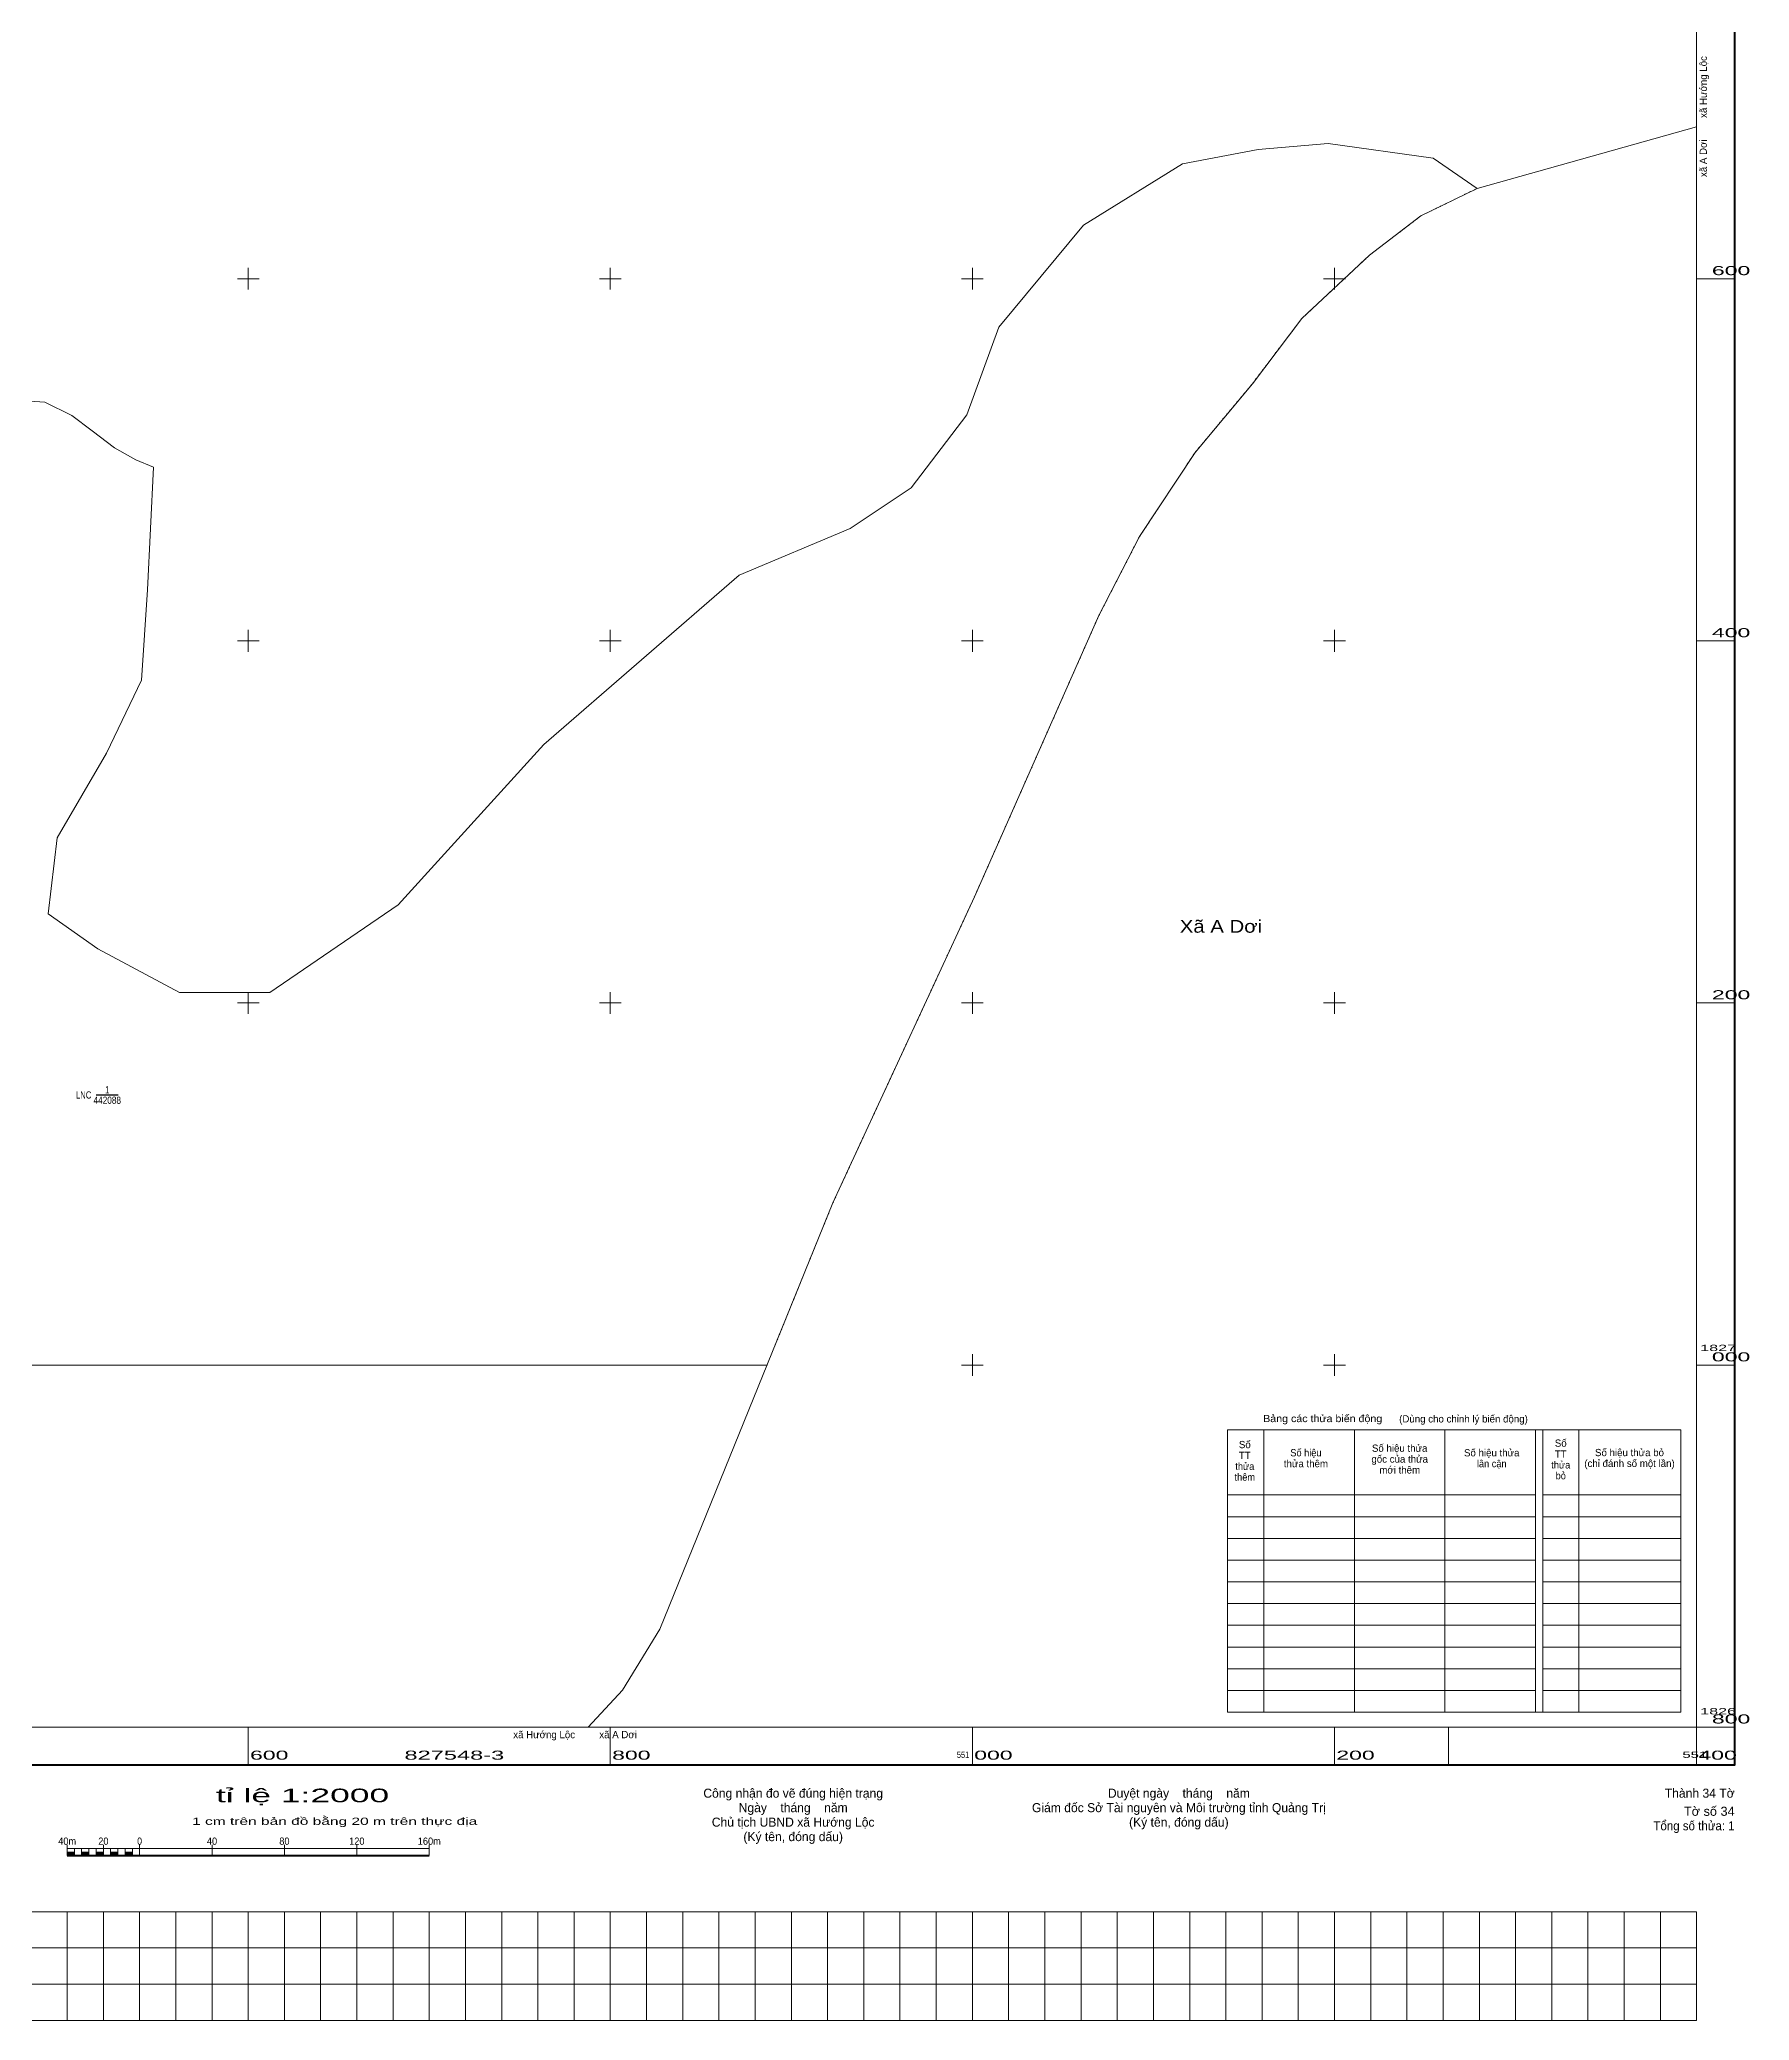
# Model space of a CAD drawing. Header units: metres. Extents: x 549779 to 551438, y 1826638 to 1828293.
# Drawn here: x 550485 to 551429, y 1826638 to 1827732 of the extents above; entities that cross this region are included whole.
import ezdxf
from ezdxf.enums import TextEntityAlignment as Align

# ---------------------------------------------------------------- set-up
doc = ezdxf.new("R2010")
doc.units = ezdxf.units.M
doc.header["$LTSCALE"] = 2
doc.linetypes.add('DOTTED', pattern=[1.5, 0.3, -1.2])
for name, color, linetype, lineweight in [('10', 7, 'Continuous', 13), ('13', 7, 'Continuous', 25), ('46', 7, 'Continuous', 13), ('63', 7, 'Continuous', 13)]:
    doc.layers.add(name, color=color, linetype=linetype, lineweight=lineweight)
doc.layers.add('48', color=7, linetype='Continuous')

msp = doc.modelspace()

# ---------------------------------------------------------------- hatches: boundary and pattern name
at = {"layer": '63'}
for points in [[(550500, 1826729), (550500, 1826731), (550504, 1826731), (550504, 1826729)], [(550508, 1826729), (550508, 1826731), (550512, 1826731), (550512, 1826729)], [(550516, 1826729), (550516, 1826731), (550520, 1826731), (550520, 1826729)], [(550524, 1826729), (550524, 1826731), (550528, 1826731), (550528, 1826729)], [(550532, 1826729), (550532, 1826731), (550536, 1826731), (550536, 1826729)]]:
    msp.add_hatch(color=256, dxfattribs=at).paths.add_polyline_path(points)

# ---------------------------------------------------------------- linework, layer by layer
at = {"layer": '10'}
for points in [[(550547.6, 1827495.84), (550544.32, 1827428.15), (550541.1, 1827378.19), (550521.77, 1827337.91), (550494.4, 1827291.18), (550489.57, 1827249.28), (550516.94, 1827229.94), (550562.03, 1827205.77), (550611.96, 1827205.77), (550682.82, 1827254.11), (550763.34, 1827342.74), (550871.24, 1827436.2), (550932.43, 1827461.98), (550966.25, 1827484.54), (550996.85, 1827524.83), (551014.56, 1827573.17), (551061.27, 1827629.57), (551116.02, 1827663.41), (551157.89, 1827671.47), (551196.54, 1827674.69), (551254.52, 1827666.63), (551278.74, 1827649.92)], [(550547.6, 1827495.84), (550537.98, 1827499.91), (550526.23, 1827506.67), (550513.74, 1827516.01), (550502.62, 1827524.53), (550487.71, 1827531.76), (550471, 1827532.88)], [(550000, 1827340.61), (550000, 1827000), (550886.58, 1827000)]]:
    msp.add_lwpolyline(points, dxfattribs=at)
at = {"layer": '10', "linetype": 'DOTTED'}
msp.add_lwpolyline([(550886.58, 1827000), (550922.96, 1827089.63), (551001.12, 1827258.6), (551069.86, 1827413.96), (551092.26, 1827457.54), (551123, 1827504.11), (551154.61, 1827541.95), (551182, 1827578.12), (551219.39, 1827613.05), (551247.64, 1827634.67), (551278.74, 1827649.92)], dxfattribs=at)
at = {"layer": '13'}
msp.add_line((550516.1, 1827149.16), (550528.22, 1827149.16), dxfattribs=at)
at = {"layer": '46'}
msp.add_lwpolyline([(550787.71, 1826800), (550806.75, 1826820.33), (550827.34, 1826854.04), (550922.96, 1827089.63), (551001.12, 1827258.6), (551069.86, 1827413.96), (551092.26, 1827457.54), (551123, 1827504.11), (551154.61, 1827541.95), (551182, 1827578.12), (551219.39, 1827613.05), (551247.64, 1827634.67), (551278.74, 1827649.92), (551400, 1827683.86)], dxfattribs=at)
at = {"layer": '63'}
for p, q in [((550594, 1827600), (550606, 1827600)), ((550600, 1827594), (550600, 1827606)), ((550794, 1827600), (550806, 1827600)), ((550800, 1827594), (550800, 1827606)), ((550994, 1827600), (551006, 1827600)), ((551000, 1827594), (551000, 1827606)), ((551194, 1827600), (551206, 1827600)), ((551200, 1827594), (551200, 1827606)), ((551400, 1827600), (551421, 1827600)), ((550600, 1827394), (550600, 1827406)), ((550800, 1827394), (550800, 1827406)), ((551000, 1827394), (551000, 1827406)), ((551200, 1827394), (551200, 1827406)), ((550594, 1827400), (550606, 1827400)), ((550794, 1827400), (550806, 1827400)), ((550994, 1827400), (551006, 1827400)), ((551194, 1827400), (551206, 1827400)), ((551400, 1827400), (551421, 1827400)), ((550600, 1827194), (550600, 1827206)), ((550800, 1827194), (550800, 1827206)), ((551000, 1827194), (551000, 1827206)), ((551200, 1827194), (551200, 1827206)), ((550594, 1827200), (550606, 1827200)), ((550794, 1827200), (550806, 1827200)), ((550994, 1827200), (551006, 1827200)), ((551194, 1827200), (551206, 1827200)), ((551400, 1827200), (551421, 1827200)), ((550994, 1827000), (551006, 1827000)), ((551000, 1826994), (551000, 1827006)), ((551194, 1827000), (551206, 1827000)), ((551200, 1826994), (551200, 1827006)), ((551400, 1827000), (551421, 1827000)), ((551140.98, 1826964.21), (551391.25, 1826964.21)), ((551140.98, 1826808.21), (551140.98, 1826964.21)), ((551160.98, 1826808.21), (551160.98, 1826964.21)), ((551210.98, 1826808.21), (551210.98, 1826964.21)), ((551260.98, 1826808.21), (551260.98, 1826964.21)), ((551334.98, 1826808.21), (551334.98, 1826964.21)), ((551391.25, 1826808.21), (551391.25, 1826964.21)), ((551140.98, 1826928.21), (551310.98, 1826928.21)), ((551314.98, 1826928.21), (551391.25, 1826928.21)), ((551140.98, 1826916.21), (551310.98, 1826916.21)), ((551314.98, 1826916.21), (551391.25, 1826916.21)), ((551140.98, 1826904.21), (551310.98, 1826904.21)), ((551314.98, 1826904.21), (551391.25, 1826904.21)), ((551140.98, 1826892.21), (551310.98, 1826892.21)), ((551314.98, 1826892.21), (551391.25, 1826892.21)), ((551140.98, 1826880.21), (551310.98, 1826880.21)), ((551314.98, 1826880.21), (551391.25, 1826880.21)), ((551140.98, 1826868.21), (551310.98, 1826868.21)), ((551314.98, 1826868.21), (551391.25, 1826868.21)), ((551140.98, 1826856.21), (551310.98, 1826856.21)), ((551314.98, 1826856.21), (551391.25, 1826856.21)), ((551140.98, 1826844.21), (551310.98, 1826844.21)), ((551314.98, 1826844.21), (551391.25, 1826844.21)), ((551140.98, 1826832.21), (551310.98, 1826832.21)), ((551314.98, 1826832.21), (551391.25, 1826832.21)), ((551140.98, 1826820.21), (551310.98, 1826820.21)), ((551314.98, 1826820.21), (551391.25, 1826820.21)), ((550600, 1826800), (550600, 1826779)), ((550800, 1826800), (550800, 1826779)), ((551000, 1826800), (551000, 1826779)), ((551140.98, 1826808.21), (551391.25, 1826808.21)), ((551200, 1826800), (551200, 1826779)), ((551263.02, 1826800), (551263.02, 1826779)), ((551400, 1826800), (551400, 1826779)), ((551400, 1826800), (551421, 1826800)), ((550500, 1826729), (550500, 1826735)), ((550520, 1826729), (550520, 1826735)), ((550540, 1826729), (550540, 1826735)), ((550580, 1826729), (550580, 1826735)), ((550620, 1826729), (550620, 1826735)), ((550660, 1826729), (550660, 1826735)), ((550700, 1826729), (550700, 1826735)), ((550500, 1826733), (550700, 1826733)), ((550504, 1826729), (550504, 1826733)), ((550508, 1826729), (550508, 1826733)), ((550512, 1826729), (550512, 1826733)), ((550516, 1826729), (550516, 1826733)), ((550520, 1826729), (550520, 1826733)), ((550524, 1826729), (550524, 1826733)), ((550528, 1826729), (550528, 1826733)), ((550532, 1826729), (550532, 1826733)), ((550536, 1826729), (550536, 1826733)), ((550500, 1826698), (550500, 1826638)), ((550520, 1826698), (550520, 1826638)), ((550540, 1826698), (550540, 1826638)), ((550560, 1826698), (550560, 1826638)), ((550580, 1826698), (550580, 1826638)), ((550600, 1826698), (550600, 1826638)), ((550620, 1826698), (550620, 1826638)), ((550640, 1826698), (550640, 1826638)), ((550660, 1826698), (550660, 1826638)), ((550680, 1826698), (550680, 1826638)), ((550700, 1826698), (550700, 1826638)), ((550720, 1826698), (550720, 1826638)), ((550740, 1826698), (550740, 1826638)), ((550760, 1826698), (550760, 1826638)), ((550780, 1826698), (550780, 1826638)), ((550800, 1826698), (550800, 1826638)), ((550820, 1826698), (550820, 1826638)), ((550840, 1826698), (550840, 1826638)), ((550860, 1826698), (550860, 1826638)), ((550880, 1826698), (550880, 1826638)), ((550900, 1826698), (550900, 1826638)), ((550920, 1826698), (550920, 1826638)), ((550940, 1826698), (550940, 1826638)), ((550960, 1826698), (550960, 1826638)), ((550980, 1826698), (550980, 1826638)), ((551000, 1826698), (551000, 1826638)), ((551020, 1826698), (551020, 1826638)), ((551040, 1826698), (551040, 1826638)), ((551060, 1826698), (551060, 1826638)), ((551080, 1826698), (551080, 1826638)), ((551100, 1826698), (551100, 1826638)), ((551120, 1826698), (551120, 1826638)), ((551140, 1826698), (551140, 1826638)), ((551160, 1826698), (551160, 1826638)), ((551180, 1826698), (551180, 1826638)), ((551200, 1826698), (551200, 1826638)), ((551220, 1826698), (551220, 1826638)), ((551240, 1826698), (551240, 1826638)), ((551260, 1826698), (551260, 1826638)), ((551280, 1826698), (551280, 1826638)), ((551300, 1826698), (551300, 1826638)), ((551320, 1826698), (551320, 1826638)), ((551340, 1826698), (551340, 1826638)), ((551360, 1826698), (551360, 1826638)), ((551380, 1826698), (551380, 1826638)), ((549800, 1826678), (551400, 1826678)), ((549800, 1826658), (551400, 1826658))]:
    msp.add_line(p, q, dxfattribs=at)
at = {"layer": '63', "lineweight": 53}
msp.add_line((550500, 1826729), (550700, 1826729), dxfattribs=at)
at = {"layer": '63', "lineweight": 158}
msp.add_lwpolyline([(549779, 1828221), (551421, 1828221), (551421, 1826779), (549779, 1826779)], close=True, dxfattribs=at)
at = {"layer": '63'}
for points in [[(549800, 1828200), (551400, 1828200), (551400, 1826800), (549800, 1826800)], [(551310.98, 1826964.21), (551310.98, 1826808.21), (551314.98, 1826808.21), (551314.98, 1826964.21)], [(550500, 1826729), (550500, 1826731), (550504, 1826731), (550504, 1826729)], [(550508, 1826729), (550508, 1826731), (550512, 1826731), (550512, 1826729)], [(550516, 1826729), (550516, 1826731), (550520, 1826731), (550520, 1826729)], [(550524, 1826729), (550524, 1826731), (550528, 1826731), (550528, 1826729)], [(550532, 1826729), (550532, 1826731), (550536, 1826731), (550536, 1826729)], [(549800, 1826698), (551400, 1826698), (551400, 1826638), (549800, 1826638)]]:
    msp.add_lwpolyline(points, close=True, dxfattribs=at)

# ---------------------------------------------------------------- texts
at = {"layer": '13', "width": 0.8}
msp.add_text('LNC ', height=4, dxfattribs=at).set_placement((550514.57, 1827147.15), align=Align.RIGHT)
at = {"layer": '13'}
for s, width, p in [('1', 0.7, (550522.15, 1827150.04)), ('442088', 0.85, (550522.15, 1827144.26))]:
    msp.add_text(s, height=4, dxfattribs=dict(at, width=width)).set_placement(p, align=Align.CENTER)
at = {"layer": '48', "width": 1.2}
msp.add_text('Xã A Dơi', height=7, dxfattribs=at).set_placement((551137.27, 1827238.78), align=Align.CENTER)
at = {"layer": '63'}
msp.add_text('        xã A Dơi        xã Hướng Lộc', height=4, rotation=90, dxfattribs=at).set_placement((551405.66, 1827683.64), align=Align.CENTER)
for s, height, width, p in [('600', 5, 1.9, (551429.64, 1827602)), ('400', 5, 1.9, (551429.64, 1827402)), ('200', 5, 1.9, (551429.64, 1827202)), ('000', 5, 1.9, (551429.64, 1827002)), ('800', 5, 1.9, (551429.64, 1826802)), ('551', 3.5, 0.85, (550998.26, 1826783)), ('551', 3.5, 1.75, (551405.81, 1826783)), ('Tờ số 34', 5, 1.05, (551421, 1826751)), ('Tổng số thửa: 1', 5, 0.95, (551421, 1826743))]:
    msp.add_text(s, height=height, dxfattribs=dict(at, width=width)).set_placement(p, align=Align.RIGHT)
for s, height, width, p in [('1827', 3.5, 1.9, (551402, 1827007.69)), ('Bảng các thửa biến động', 4, 1.1, (551160.6, 1826968.45)), ('1826', 3.5, 1.9, (551402, 1826807)), ('600', 5, 1.9, (550601, 1826782)), ('800', 5, 1.9, (550801, 1826782)), ('000', 5, 1.9, (551001, 1826782)), ('200', 5, 1.9, (551201, 1826782)), ('400', 5, 1.9, (551401, 1826782))]:
    msp.add_text(s, height=height, dxfattribs=dict(at, width=width)).set_placement(p)
msp.add_text('(Dùng cho chỉnh lý biến động)', height=4, dxfattribs=at).set_placement((551235.71, 1826968.25))
for s, height, p in [('Số', 4, (551150.45, 1826954.06)), ('Số hiệu thửa', 4, (551236, 1826952.06)), ('Số hiệu thửa', 4, (551286.84, 1826949.52)), ('TT', 4, (551324.96, 1826948.85)), ('Số', 4, (551324.96, 1826954.85)), ('Số hiệu thửa bỏ', 4, (551362.93, 1826949.65)), ('TT', 4, (551150.45, 1826948.06)), ('thửa thêm', 4, (551184.21, 1826943.53)), ('gốc của thửa', 4, (551236, 1826946.06)), ('mới thêm', 4, (551236.01, 1826940.06)), ('(chỉ đánh số một lần)', 4, (551362.94, 1826943.65)), ('xã Hướng Lộc         xã A Dơi         ', 4, (550787.21, 1826793.86)), ('Công nhận đo vẽ đúng hiện trạng', 5, (550901, 1826761)), ('Duyệt ngày    tháng    năm', 5, (551114.03, 1826761)), ('Ngày    tháng    năm', 5, (550901, 1826753)), ('Giám đốc Sở Tài nguyên và Môi trường tỉnh Quảng Trị', 5, (551114.02, 1826753)), ('Chủ tịch UBND xã Hướng Lộc', 5, (550900.99, 1826745)), ('(Ký tên, đóng dấu)', 5, (551114.02, 1826745)), ('(Ký tên, đóng dấu)', 5, (550901, 1826737))]:
    msp.add_text(s, height=height, dxfattribs=at).set_placement(p, align=Align.CENTER)
for s, height, width, p in [('Số hiệu', 4, 0.95, (551184.21, 1826949.53)), ('thửa', 4, 0.95, (551150.45, 1826942.06)), ('lân cận', 4, 0.95, (551286.84, 1826943.52)), ('thửa', 4, 0.95, (551324.96, 1826942.85)), ('thêm', 4, 0.95, (551150.44, 1826936.06)), ('bỏ', 4, 0.95, (551324.96, 1826936.85)), ('827548-3', 5, 1.95, (550713.85, 1826782)), ('tỉ lệ 1:2000', 7.5, 1.95, (550630.01, 1826758.5)), ('1 cm trên bản đồ bằng 20 m trên thực địa', 4, 1.6, (550647.75, 1826746)), ('40m', 4, 0.95, (550500, 1826735)), ('20', 4, 0.95, (550520, 1826735)), ('0', 4, 0.9, (550540, 1826735)), ('40', 4, 0.95, (550580, 1826735)), ('80', 4, 0.95, (550620, 1826735)), ('120', 4, 0.95, (550659.99, 1826735)), ('160m', 4, 0.95, (550700.01, 1826735))]:
    msp.add_text(s, height=height, dxfattribs=dict(at, width=width)).set_placement(p, align=Align.CENTER)
msp.add_text('Thành 34 Tờ', height=5, dxfattribs=at).set_placement((551421, 1826761), align=Align.RIGHT)

doc.saveas('drawing.dxf')
